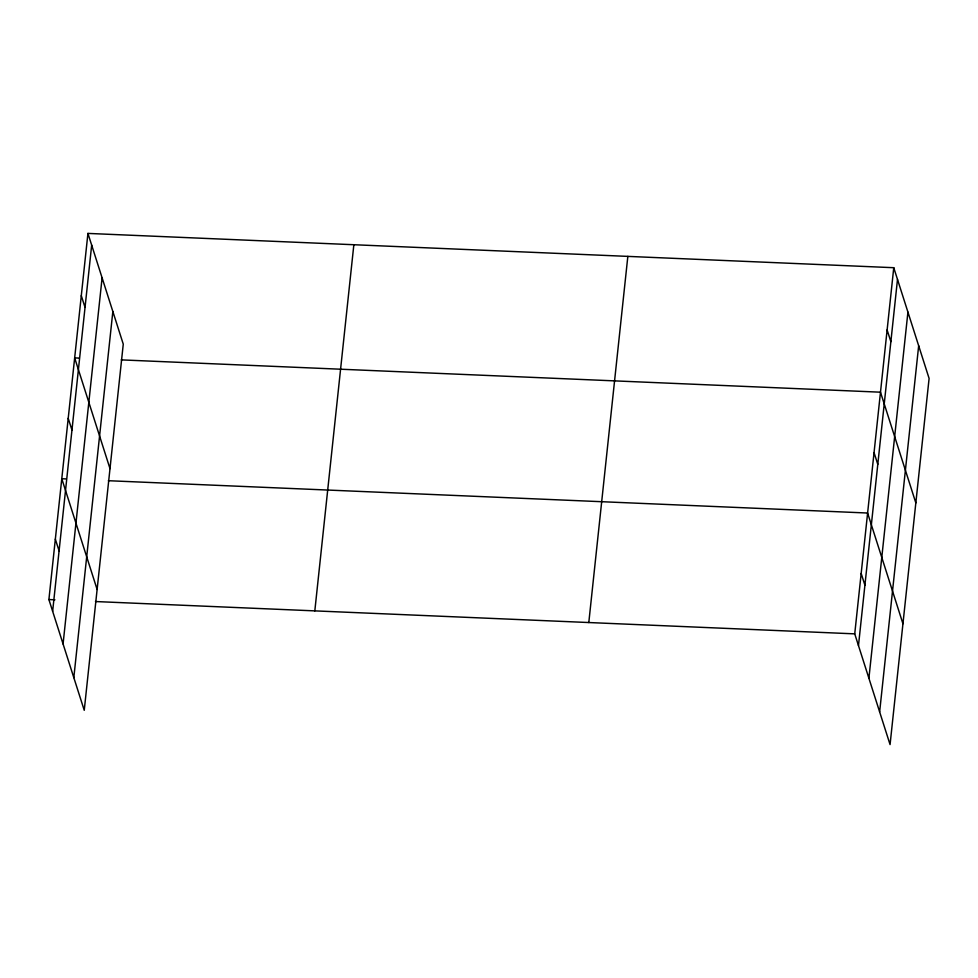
<?xml version="1.0" encoding="UTF-8"?>
<svg xmlns="http://www.w3.org/2000/svg" width="978" height="978" viewBox="0 0 978 978"><rect width="100%" height="100%" fill="white"/><g stroke="black" fill="none" stroke-linecap="round" stroke-linejoin="round"><path stroke-width="1.47" d="M87.934 233.412L123.265 344.146L84.242 710.297L48.9 599.563L87.934 233.412L893.758 267.703L929.1 378.437L890.066 744.588L854.735 633.854L893.758 267.703M52.641 611.299L91.675 245.148M63.069 643.964L102.103 277.813M73.815 677.632L112.849 311.481M314.818 610.883L353.853 244.732M588.805 622.534L627.839 256.383M858.476 645.59L897.498 279.439M868.904 678.255L907.926 312.104M879.638 711.923L918.672 345.76M79.169 358.095L74.658 357.899L110.001 468.645M121.235 359.88L880.493 392.19L915.836 502.924M66.284 478.927L61.785 478.731L97.115 589.465M108.35 480.711L867.608 513.022L902.951 623.756M48.9 599.563L54.915 599.82M95.477 601.543L854.735 633.854M887.119 329.941L890.872 341.677M874.051 452.606L877.792 464.342M861.166 573.438L864.919 585.174M81.296 295.662L85.037 307.398M68.215 418.315L71.969 430.051M55.343 539.147L59.083 550.883"/></g></svg>
